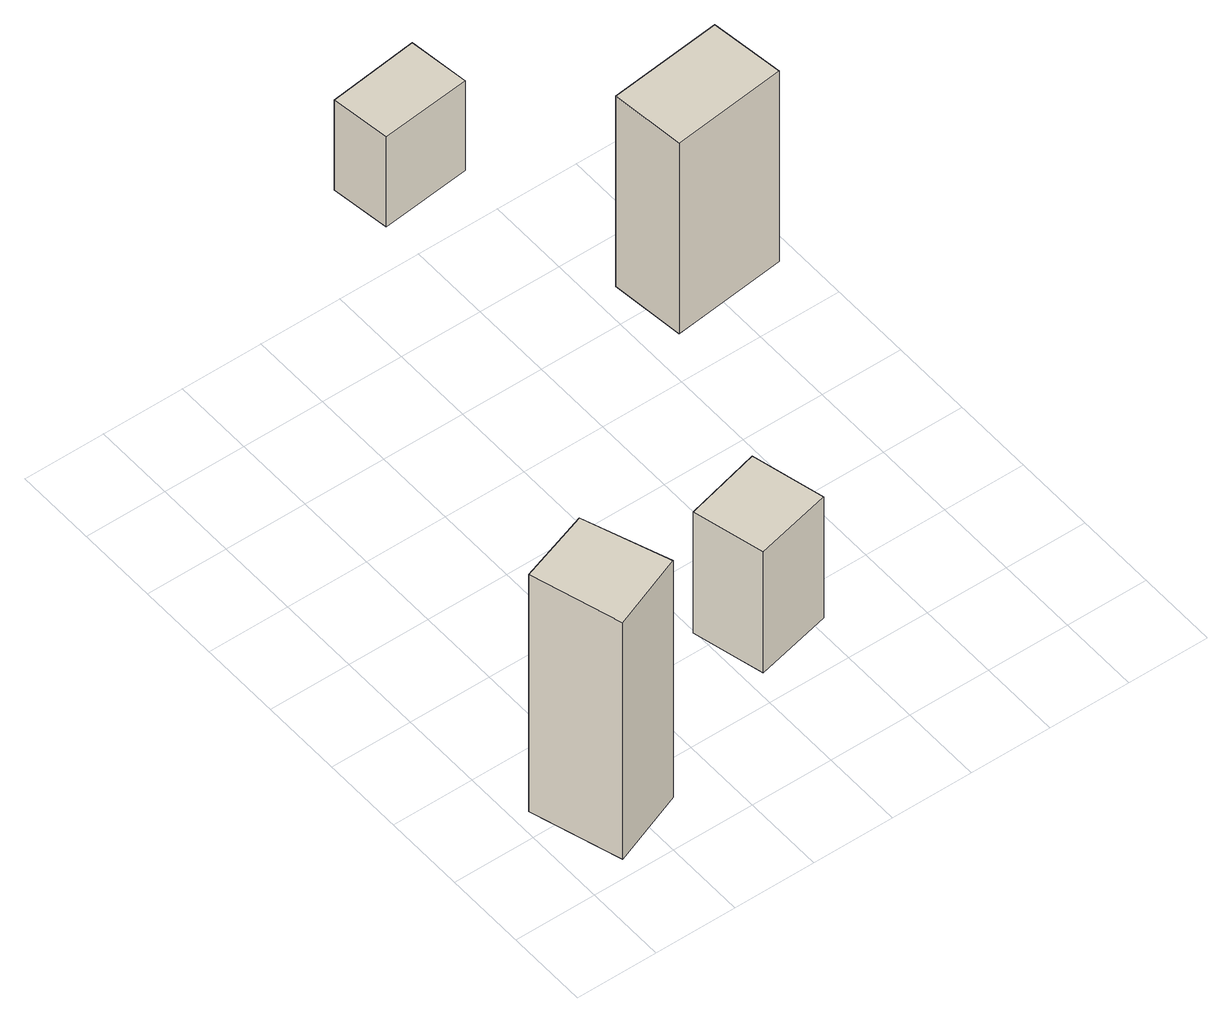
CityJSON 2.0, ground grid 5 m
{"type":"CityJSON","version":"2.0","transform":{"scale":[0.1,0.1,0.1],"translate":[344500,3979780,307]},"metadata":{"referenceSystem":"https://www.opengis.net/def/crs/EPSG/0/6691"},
"CityObjects":{
"building1":{"type":"Building","attributes":{"measuredHeight":17.4},"geometry":[{"type":"Solid","lod":"1","boundaries":[[[[0,1,2,3]],[[2,4,5,3]],[[1,6,4,2]],[[0,7,6,1]],[[3,5,7,0]],[[4,6,7,5]]]]}]},
"building2":{"type":"Building","attributes":{"measuredHeight":3},"geometry":[{"type":"Solid","lod":"1","boundaries":[[[[8,9,10,11]],[[10,12,13,11]],[[9,14,12,10]],[[8,15,14,9]],[[11,13,15,8]],[[12,14,15,13]]]]}]},
"building3":{"type":"Building","attributes":{"measuredHeight":3},"geometry":[{"type":"Solid","lod":"1","boundaries":[[[[16,17,18,19]],[[18,20,21,19]],[[17,22,20,18]],[[16,23,22,17]],[[19,21,23,16]],[[20,22,23,21]]]]}]},
"building4":{"type":"Building","attributes":{"measuredHeight":13.9},"geometry":[{"type":"Solid","lod":"1","boundaries":[[[[24,25,26,27]],[[26,28,29,27]],[[25,30,28,26]],[[24,31,30,25]],[[27,29,31,24]],[[28,30,31,29]]]]}]}
},
"vertices":[
[52,79,7],[71,27,7],[25,9,7],[8,64,7],[25,9,181],[8,64,181],[71,27,181],[52,79,181],
[196,123,5],[207,79,5],[160,68,5],[149,111,5],[160,68,94],[149,111,94],[207,79,94],[196,123,94],
[196,400,97],[201,363,97],[146,357,97],[141,393,97],[146,357,163],[141,393,163],[201,363,163],[196,400,163],
[307,296,51],[313,251,51],[243,243,51],[238,288,51],[243,243,191],[238,288,191],[313,251,191],[307,296,191]
]}
